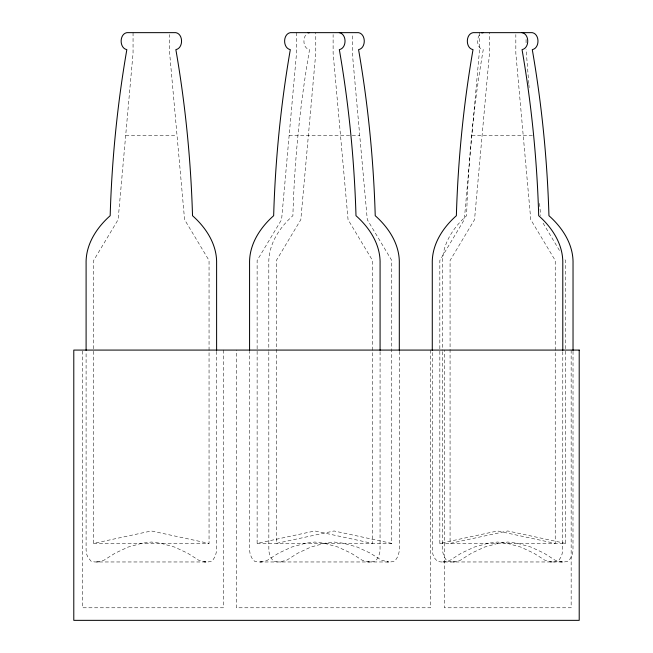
<?xml version="1.0" encoding="UTF-8"?>
<svg xmlns="http://www.w3.org/2000/svg" width="653" height="653" viewBox="0 0 653 653"><rect width="100%" height="100%" fill="white"/><g stroke="black" fill="none" stroke-linecap="round" stroke-linejoin="round"><path stroke-width="0.49" stroke-dasharray="3.27 2.45" d="M305.571 35.14C302.682 39.67 303.351 48.461 309.546 49.628C300.029 104.496 294.527 160.05 292.887 215.71C279.166 227.873 268.277 244.638 268.807 263.641L268.807 350.302M479.286 35.14C476.396 39.67 477.074 48.461 483.261 49.628C473.743 104.496 468.242 160.05 466.601 215.71C452.888 227.873 441.999 244.638 442.522 263.641L442.522 350.302M133.057 32.65L133.057 53.203L118.12 219.653L93.648 260.465L93.648 543.402L151.349 530.971L209.05 543.402L209.05 260.465L184.587 219.653L169.649 53.203L169.649 34.609M296.527 32.65L296.527 53.203L281.59 219.653L257.127 260.465L257.127 543.402L314.828 530.971L372.52 543.402L372.52 260.465L348.057 219.653L333.12 53.203L333.12 34.609M479.237 32.65L479.237 53.203L464.299 219.653L439.836 260.465L439.836 543.402L497.537 530.971L555.23 543.402L555.23 260.465L530.767 219.653L515.829 53.203L515.829 34.609M371.304 561.964L374.977 561.36L376.471 559.866L378.74 556.307L380.046 551.189L380.079 351.322M554.013 561.964L557.686 561.36L559.172 559.866L561.449 556.307L562.747 551.189L562.788 351.322M96.734 561.988L103.925 560.258L115.14 553.148L128.102 547.083L141.889 543.272L151.349 542.031L160.809 543.272L174.596 547.083L187.558 553.148L198.773 560.258L205.973 561.988M260.204 561.988L267.404 560.258L278.611 553.148L291.581 547.083L305.367 543.272L314.828 542.031L324.288 543.272L338.074 547.083L351.036 553.148L362.252 560.258L369.443 561.988M442.914 561.988L450.113 560.258L461.32 553.148L474.29 547.083L488.077 543.272L497.537 542.031L506.997 543.272L520.784 547.083L533.746 553.148L544.953 560.258L552.152 561.988M453.158 561.988L460.349 560.258L471.564 553.148L484.526 547.083L498.312 543.272L507.773 542.031L517.233 543.272L531.02 547.083L543.982 553.148L555.197 560.258L562.396 561.988M204.111 561.988L205.907 561.964M367.582 561.988L369.378 561.964M386.813 561.988L388.617 561.964L381.483 560.258L370.267 553.148L357.305 547.083L343.519 543.272L334.058 542.031L324.598 543.272L310.812 547.083L297.85 553.148L286.634 560.258L279.443 561.988L281.304 561.988M550.291 561.988L552.087 561.964M560.535 561.988L562.331 561.964M125.686 135.318L177.012 135.318M289.157 135.318L351.322 135.318M352.204 135.318L359.721 135.318M471.866 135.318L532.562 135.318M93.648 543.402L209.05 543.402M257.127 543.402L391.759 543.402L391.759 260.465L367.288 219.653L352.351 53.203L352.351 34.609M439.836 543.402L565.474 543.402L565.474 260.465L563.906 257.862M453.223 561.964L455.019 561.988M442.979 561.964L444.775 561.988M260.269 561.964L262.065 561.988M96.799 561.964L98.595 561.988M451.296 561.964L447.623 561.36L446.13 559.866L443.852 556.307L442.554 551.189L442.522 351.322M277.582 561.964L273.909 561.36L272.415 559.866L270.138 556.307L268.84 551.189L268.807 351.322M565.474 543.402L507.773 530.971L450.072 543.402L450.072 260.465L474.543 219.653L489.481 53.203L489.481 32.65M391.759 543.402L334.058 530.971L276.358 543.402L276.358 260.465L300.821 219.653L315.766 53.203L315.766 32.65M543.092 223.13L559.743 250.915M528.799 83.617L526.073 49.285M528.889 84.629L529.167 87.673M539.549 203.401L540.643 215.588M573.032 351.322L572.991 551.189L571.693 556.307L569.416 559.866L567.922 561.36L564.257 561.964L441.053 561.964L437.388 561.36L434.629 558.168L432.882 554.315L432.278 550.128L432.278 351.322M571.155 350.081L571.155 607.78L444.326 607.78L444.326 350.081M526.073 39.498L526.073 43.416M430.694 350.081L430.694 607.78L236.247 607.78L236.247 350.081M399.31 351.322L399.277 551.189L397.979 556.307L395.702 559.866L394.208 561.36L390.535 561.964L258.343 561.964L254.678 561.36L251.919 558.168L250.172 554.315L249.568 550.128L249.568 351.322M223.318 350.081L223.318 607.78L82.392 607.78L82.392 350.081M216.608 351.322L216.567 551.189L215.27 556.307L212.992 559.866L211.499 561.36L207.825 561.964L94.873 561.964L91.2 561.36L87.902 557.254L86.694 554.315L86.098 550.128L86.098 351.322"/><path stroke-width="0.98" d="M308.094 32.936L309.546 32.65M481.808 32.936L483.261 32.65M522.049 32.65C529.64 34.078 529.64 48.191 522.049 49.628C531.558 104.496 537.06 160.05 538.701 215.71C552.422 227.873 563.31 244.638 562.788 263.641L562.788 350.302M339.34 32.65C346.931 34.078 346.931 48.191 339.34 49.628C348.857 104.496 354.35 160.05 355.991 215.71C369.712 227.873 380.601 244.638 380.079 263.641L380.079 350.302M573.032 350.302L573.032 263.641C573.554 244.638 562.666 227.873 548.944 215.71C547.304 160.05 541.802 104.496 532.285 49.628C539.876 48.191 539.876 34.078 532.285 32.65L473.025 32.65C465.434 34.078 465.434 48.191 473.025 49.628C463.508 104.496 458.006 160.05 456.365 215.71C442.644 227.873 431.755 244.638 432.278 263.641L432.278 350.302M399.31 350.302L399.31 263.641C399.84 244.638 388.951 227.873 375.23 215.71C373.589 160.05 368.088 104.496 358.57 49.628C366.162 48.191 366.162 34.078 358.57 32.65L290.316 32.65C282.725 34.078 282.725 48.191 290.316 49.628C280.798 104.496 275.297 160.05 273.656 215.71C259.935 227.873 249.046 244.638 249.568 263.641L249.568 350.302M216.608 350.302L216.608 263.641C217.131 244.638 206.242 227.873 192.521 215.71C190.88 160.05 185.379 104.496 175.861 49.628C183.452 48.191 183.452 34.078 175.861 32.65L126.837 32.65C119.246 34.078 119.246 48.191 126.837 49.628C117.32 104.496 111.818 160.05 110.177 215.71C96.464 227.873 85.576 244.638 86.098 263.641L86.098 350.302M579.211 350.081L73.789 350.081L73.789 620.35L579.211 620.35L579.211 350.081"/></g></svg>
